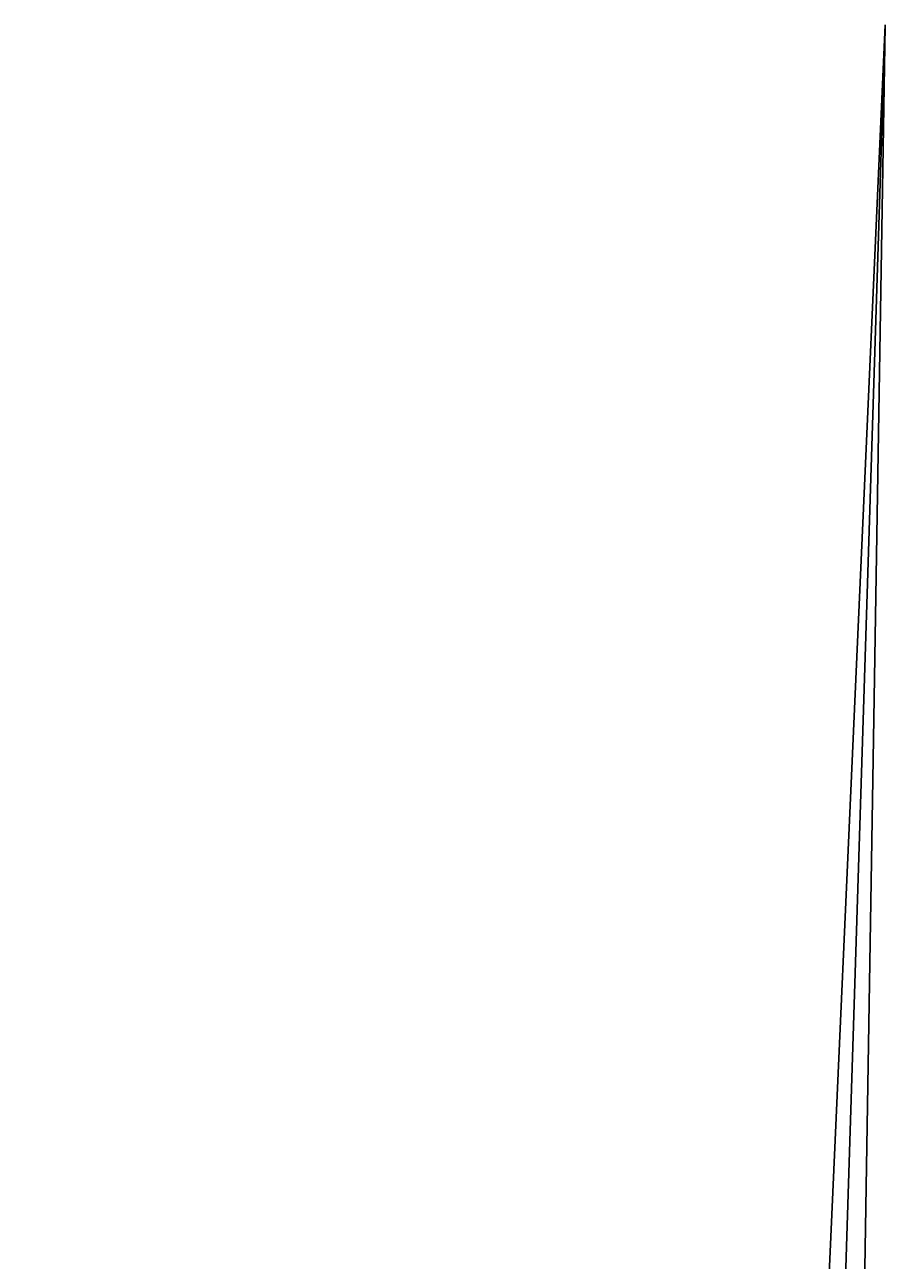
# Model space of a CAD drawing. Header units: millimetres. Extents: x -1419336 to 38707697, y -75591640 to 81.
# Drawn here: x -1419336 to -1371, y -2042145 to -1219 of the extents above; entities that cross this region are included whole.
import ezdxf

# ---------------------------------------------------------------- set-up
doc = ezdxf.new("R2010")
doc.units = ezdxf.units.MM
doc.layers.add('Image', color=7, linetype='Continuous')
doc.layers.add('Plane_Table_Station', color=1, linetype='Continuous', lineweight=25)
doc.styles.get("Standard").update_dxf_attribs({"font": 'SakalBharati.ttf'})
doc.dimstyles.get("Standard").update_dxf_attribs({"dimtxt": 0.18, "dimasz": 0.18, "dimexe": 0.18, "dimexo": 0.0625, "dimgap": 0.09, "dimtad": 0, "dimtih": 1, "dimtoh": 1, "dimdec": 4, "dimzin": 0, "dimdsep": 46, "dimtxsty": 'Standard', "dimcen": 0.09, "dimadec": 0, "dimazin": 0, "dimtfac": 1, "dimtdec": 4, "dimtofl": 0, "dimtmove": 0, "dimatfit": 3, "dimfxl": 1, "dimtolj": 1, "dimtzin": 0, "dimarcsym": 0})
picture_1 = doc.add_image_def('image4.jpg', size_in_pixel=(14599, 11063))
picture_2 = doc.add_image_def('image7.jpg', size_in_pixel=(14352, 10750))
picture_3 = doc.add_image_def('image10.jpg', size_in_pixel=(14518, 11021))

msp = doc.modelspace()

# ---------------------------------------------------------------- pictures from other files: only their frames are drawn
at = {"layer": 'Image'}
image = msp.add_image(picture_2, insert=(-57, -1795), size_in_units=(25769374, 19301233), rotation=-91.803655, dxfattribs=at)
image.dxf.v_pixel = (-56.57678, -1794.5719)
image.dxf.flags = 7
image = msp.add_image(picture_3, insert=(-55, -1219), size_in_units=(17716181, 13448157), rotation=-92.5616386, dxfattribs=at)
image.dxf.v_pixel = (-54.60334, -1219.00783)
image.dxf.flags = 7
image = msp.add_image(picture_1, insert=(-48, -2946), size_in_units=(43008209, 32590570), rotation=-90.9353075, dxfattribs=at)
image.dxf.v_pixel = (-48.15195, -2945.5135)
image.dxf.flags = 7

# ---------------------------------------------------------------- leaders
at = {"layer": 'Plane_Table_Station'}
msp.add_leader([(-2680, -37512), (-2688, -37510)], dimstyle='Standard', dxfattribs=at)
msp.add_leader([(-2680, -37512), (-2688, -37510)], dimstyle='Standard', dxfattribs=at)
msp.add_leader([(-2680, -37512), (-2688, -37510)], dimstyle='Standard', dxfattribs=at)
msp.add_leader([(-2680, -37512), (-2688, -37510)], dimstyle='Standard', dxfattribs=at)
msp.add_leader([(-2680, -37512), (-2688, -37510)], dimstyle='Standard', dxfattribs=at)
msp.add_leader([(-2680, -37512), (-2688, -37510)], dimstyle='Standard', dxfattribs=at)
msp.add_leader([(-2680, -37512), (-2688, -37510)], dimstyle='Standard', dxfattribs=at)
msp.add_leader([(-2680, -37512), (-2688, -37510)], dimstyle='Standard', dxfattribs=at)
msp.add_leader([(-2680, -37512), (-2688, -37510)], dimstyle='Standard', dxfattribs=at)
msp.add_leader([(-2680, -37512), (-2688, -37510)], dimstyle='Standard', dxfattribs=at)
msp.add_leader([(-2680, -37512), (-2688, -37510)], dimstyle='Standard', dxfattribs=at)
msp.add_leader([(-2680, -37512), (-2688, -37510)], dimstyle='Standard', dxfattribs=at)
msp.add_leader([(-2680, -37512), (-2688, -37510)], dimstyle='Standard', dxfattribs=at)
msp.add_leader([(-2680, -37512), (-2688, -37510)], dimstyle='Standard', dxfattribs=at)
msp.add_leader([(-2680, -37512), (-2688, -37510)], dimstyle='Standard', dxfattribs=at)
msp.add_leader([(-2680, -37512), (-2688, -37510)], dimstyle='Standard', dxfattribs=at)
msp.add_leader([(-2680, -37512), (-2688, -37510)], dimstyle='Standard', dxfattribs=at)
msp.add_leader([(-2680, -37512), (-2688, -37510)], dimstyle='Standard', dxfattribs=at)
msp.add_leader([(-2680, -37512), (-2688, -37510)], dimstyle='Standard', dxfattribs=at)
msp.add_leader([(-2680, -37512), (-2688, -37510)], dimstyle='Standard', dxfattribs=at)

doc.saveas('drawing.dxf')
